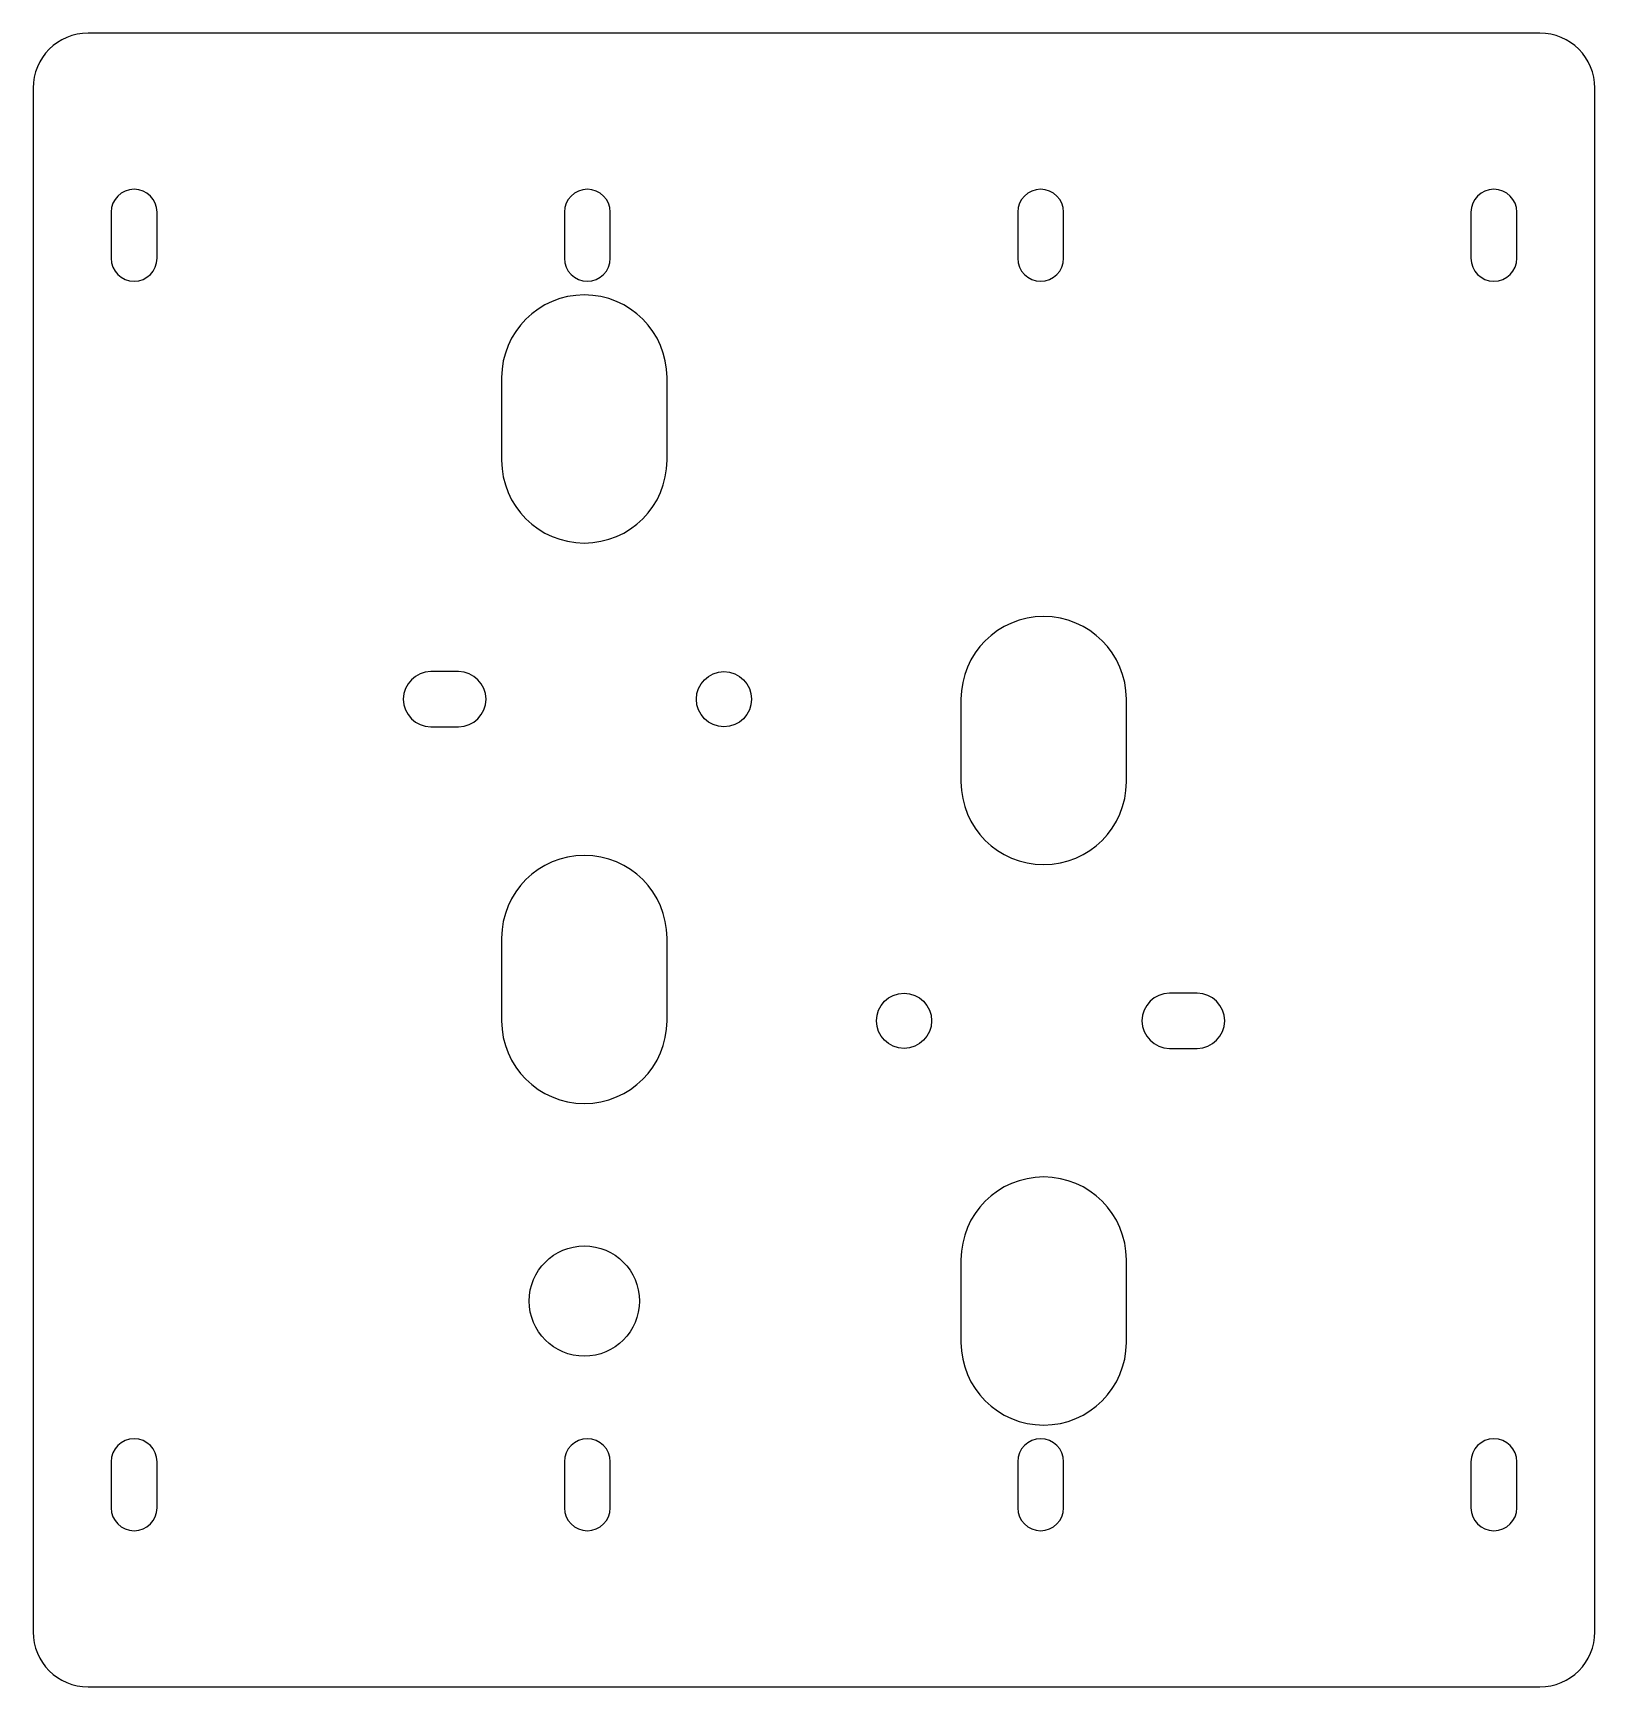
# Model space of a CAD drawing. Extents: x -85 to 85, y -90 to 90.
import ezdxf

# ---------------------------------------------------------------- set-up
doc = ezdxf.new("R2010")
doc.units = 0
doc.layers.get('0').update_dxf_attribs({"linetype": 'CONTINUOUS'})

msp = doc.modelspace()

# ---------------------------------------------------------------- linework, layer by layer
at = {"color": 7, "linetype": 'CONTINUOUS'}
for p, q in [((79, 90), (-79, 90)), ((-85, 84), (-85, -84)), ((85, -84), (85, 84)), ((-76.5, 70.5), (-76.5, 65.5)), ((-71.5, 65.5), (-71.5, 70.5)), ((-27.17, 70.5), (-27.17, 65.5)), ((-22.17, 65.5), (-22.17, 70.5)), ((22.17, 70.5), (22.17, 65.5)), ((27.17, 65.5), (27.17, 70.5)), ((71.5, 70.5), (71.5, 65.5)), ((76.5, 65.5), (76.5, 70.5)), ((-34, 52.5), (-34, 43.5)), ((-16, 43.5), (-16, 52.5)), ((-38.7, 20.5), (-41.7, 20.5)), ((16, 17.5), (16, 8.5)), ((34, 8.5), (34, 17.5)), ((-41.7, 14.5), (-38.7, 14.5)), ((-34, -8.5), (-34, -17.5)), ((-16, -17.5), (-16, -8.5)), ((41.7, -14.5), (38.7, -14.5)), ((38.7, -20.5), (41.7, -20.5)), ((16, -43.5), (16, -52.5)), ((34, -52.5), (34, -43.5)), ((-76.5, -65.5), (-76.5, -70.5)), ((-71.5, -70.5), (-71.5, -65.5)), ((-27.17, -65.5), (-27.17, -70.5)), ((-22.17, -70.5), (-22.17, -65.5)), ((22.17, -65.5), (22.17, -70.5)), ((27.17, -70.5), (27.17, -65.5)), ((71.5, -65.5), (71.5, -70.5)), ((76.5, -70.5), (76.5, -65.5)), ((-79, -90), (79, -90))]:
    msp.add_line(p, q, dxfattribs=at)
for centre, radius in [((-9.8, 17.5), 3), ((9.8, -17.5), 3), ((-25, -48), 6)]:
    msp.add_circle(centre, radius, dxfattribs=at)
for centre, radius, start, end in [((-79, 84), 6, 90, 180), ((79, 84), 6, 0, 90), ((-74, 70.5), 2.5, 0, 180), ((-24.67, 70.5), 2.5, 0, 180), ((24.67, 70.5), 2.5, 0, 180), ((74, 70.5), 2.5, 0, 180), ((-74, 65.5), 2.5, 180, 0), ((-24.67, 65.5), 2.5, 180, 0), ((24.67, 65.5), 2.5, 180, 0), ((74, 65.5), 2.5, 180, 0), ((-25, 52.5), 9, 0, 180), ((-25, 43.5), 9, 180, 0), ((25, 17.5), 9, 0, 180), ((-41.7, 17.5), 3, 90, 270), ((-38.7, 17.5), 3, 270, 90), ((25, 8.5), 9, 180, 0), ((-25, -8.5), 9, 0, 180), ((38.7, -17.5), 3, 90, 270), ((41.7, -17.5), 3, 270, 90), ((-25, -17.5), 9, 180, 0), ((25, -43.5), 9, 0, 180), ((25, -52.5), 9, 180, 0), ((-74, -65.5), 2.5, 0, 180), ((-24.67, -65.5), 2.5, 0, 180), ((24.67, -65.5), 2.5, 0, 180), ((74, -65.5), 2.5, 0, 180), ((-74, -70.5), 2.5, 180, 0), ((-24.67, -70.5), 2.5, 180, 0), ((24.67, -70.5), 2.5, 180, 0), ((74, -70.5), 2.5, 180, 0), ((-79, -84), 6, 180, 270), ((79, -84), 6, 270, 0)]:
    msp.add_arc(centre, radius, start, end, dxfattribs=at)

doc.saveas('drawing.dxf')
